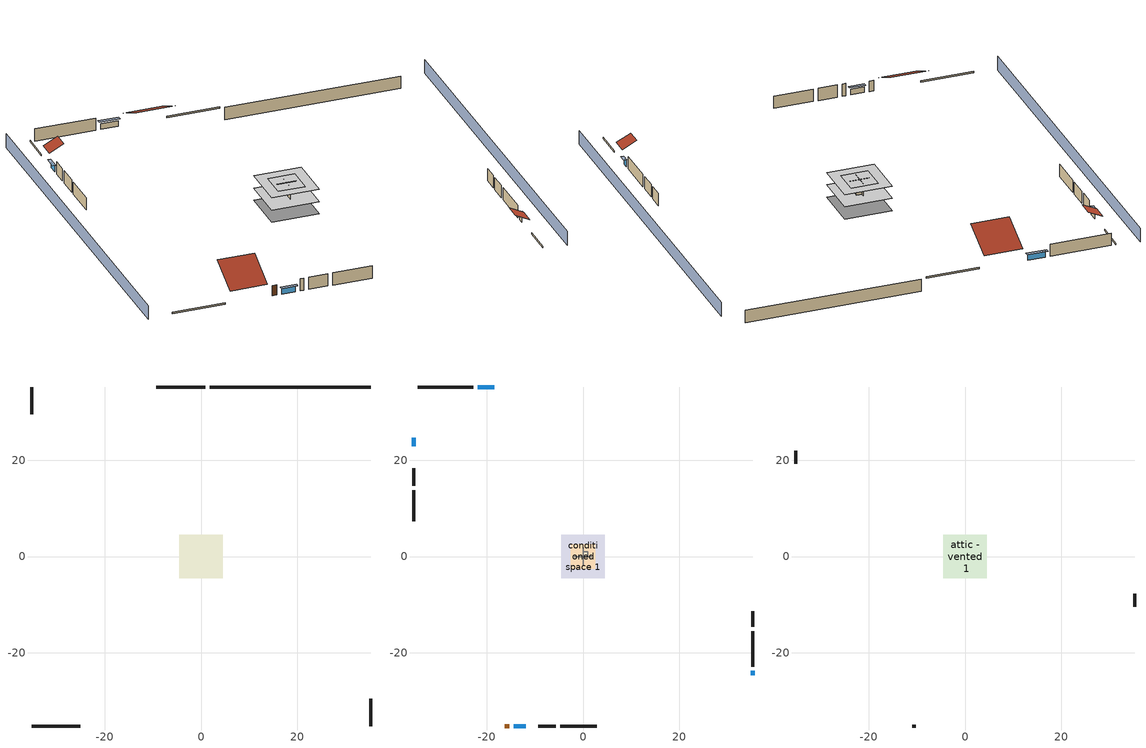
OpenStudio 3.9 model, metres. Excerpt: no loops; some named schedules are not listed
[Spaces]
basement - unconditioned 1
 floor foundation (Slab2 construction): -4.52,-4.52 -4.52,4.52 4.52,4.52 4.52,-4.52 z-2.13
 wall outside (RimJoist1 construction): 0.84,35.18 -9.25,35.18 z0.3:0.61
 wall outside (RimJoist2 construction): 35.18,-35.18 35.18,-29.57 z0.3:0.61
 wall outside (RimJoist3 construction): -35.18,-35.18 -25.09,-35.18 z0.3:0.61
 wall outside (RimJoist4 construction): -35.18,35.18 -35.18,29.57 z0.3:0.61
 wall foundation (FoundationWall1 construction): 35.18,35.18 1.77,35.18 z-2.13:0.3
garage 1
 floor foundation (Slab1 construction): -2.59,-2.59 -2.59,2.59 2.59,2.59 2.59,-2.59 z0
 wall outside (Wall1 construction): 35.18,-22.83 35.18,-15.52 z0.3:2.74
 wall outside (Wall2 construction): -9.29,-35.18 -5.63,-35.18 z0.3:2.74
 wall outside (Wall12 construction): -35.18,18.29 -35.18,14.63 z0.3:2.74
 wall to conditioned space 1 (Wall5 construction Reversed): 1.83,0 -1.83,0 z0.3:2.74
 wall to conditioned space 1 (Wall6 construction Reversed): 0,1.83 0,-1.83 z0.3:2.74
conditioned space 1
 floor to basement - unconditioned 1 (Floor2 construction): -4.52,-4.52 -4.52,4.52 4.52,4.52 4.52,-4.52 z0.3
 wall outside (Wall3 construction): -22.73,35.18 -34.25,35.18 z0.3:2.74
 wall outside (Wall4 construction): 35.18,-14.59 35.18,-11.41 z0.3:2.74
 wall outside (Wall7 construction): -4.71,-35.18 2.83,-35.18 z0.3:2.74
 wall outside (Wall8 construction): -35.18,13.71 -35.18,7.3 z0.3:2.74
 wall outside (AdiabaticWallConstruction): -18.4,35.18 -21.8,35.18 z0.3:1.43; 35.18,-24.65 35.18,-23.76 / -35.18,24.65 -35.18,22.86 z0.3:1.49; -14.35,-35.18 -11.84,-35.18 z0.3:1.4
 wall outside (AdiabaticWallConstruction 1): -16.19,-35.18 -15.28,-35.18 z0.3:2.34
 window (WindowConstruction): -18.4,35.18 -21.8,35.18 z0.3:1.43
 window (WindowConstruction 1): 35.18,-24.65 35.18,-23.76 z0.3:1.49
 window (WindowConstruction 2): -14.35,-35.18 -11.84,-35.18 z0.3:1.4
 window (WindowConstruction 3): -35.18,24.65 -35.18,22.86 z0.3:1.49
 door (Door): -16.19,-35.18 -15.28,-35.18 z0.3:2.34
furnace airloop ret air space
 floor adiabatic (AdiabaticConst): 0,0 0,1 1,1 1,0 z0
 wall adiabatic (AdiabaticConst): 0,1 0,0 1,0 1,1 0,1 z0:1
 ceiling adiabatic (AdiabaticConst): 1,0 1,1 0,1 0,0 z1
attic - vented 1
 floor to garage 1 (Floor1 construction): -2.59,-2.59 -2.59,2.59 2.59,2.59 2.59,-2.59 z2.74
 floor to conditioned space 1 (Floor3 construction Reversed): -4.52,-4.52 -4.52,4.52 4.52,4.52 4.52,-4.52 z2.74
 wall outside (Wall9 construction): 35.18,-10.48 35.18,-7.77 z0.3:2.74
 wall outside (Wall10 construction): -35.18,21.93 -35.18,19.22 z0.3:2.74
 wall outside (Wall11 construction): -10.91,-35.18 -10.22,-35.18 z0.3:2.74
 roof outside (Roof1 construction): -17.47,35.18,2.74 -17.47,28.65,6.01 -10.18,28.65,6.01 -10.18,35.18,2.74
 roof outside (Roof2 construction): 35.18,-25.58,2.74 32.44,-25.58,4.11 32.44,-28.64,4.11 35.18,-28.64,2.74
 roof outside (Roof3 construction): -35.18,25.58,2.74 -32.44,25.58,4.11 -32.44,28.64,4.11 -35.18,28.64,2.74
 roof outside (Roof4 construction): -17.12,-35.18,2.74 -17.12,-28.88,5.89 -24.16,-28.88,5.89 -24.16,-35.18,2.74
shading: -39.75,35.18 -39.75,-35.18 / 39.75,-35.18 39.75,35.18 z0:2.74; -22.1,35.18 -18.1,35.18 -18.1,35.79 -22.1,35.79 z1.74; 35.18,-23.46 35.18,-24.96 35.79,-24.96 35.79,-23.46 z1.8; -11.53,-35.18 -14.66,-35.18 -14.66,-35.79 -11.53,-35.79 z1.71; -35.18,22.56 -35.18,24.96 -35.79,24.96 -35.79,22.56 z1.8
[Site]
Portland Intl Arpt_OR: Latitude {deg}=45.59; Longitude {deg}=-122.6; Time Zone {hr}=-8; Elevation {m}=33; Terrain=Suburbs; Keep Site Location Information=Yes
[Site:GroundTemperature:Shallow]
10.2558, 8.96328, 8.85977, 9.47314, 11.9355, 14.3863, 16.5111, 17.8571, 17.9714, 16.8767, 14.8061, 12.4304
[Site:WaterMainsTemperature]
Calculation Method=Schedule; Temperature Schedule=mains temperature schedule
[Building]
Building 1
[Material] Roughness=Rough
Name | Thickness {m} | Conductivity {W/m-K} | Density {kg/m3} | Specific Heat {J/kg-K} | Thermal Absorptance | Solar Absorptance | Visible Absorptance
asphalt or fiberglass shingles | 0.00635 | 0.162714 | 1121.4 | 1465.45 | 0.9 | 0.85 | 0.85
roof rigid ins | 0.00281632 | 0.029427 | 32.04 | 1214.23 | 0.9 | 0.7 | 0.7
osb sheathing 0.5 in. | 0.0127 | 0.115458 | 512.64 | 1214.23 | 0.9 | 0.6 | 0.6
wood siding | 0.0254 | 0.102417 | 544.68 | 1172.36 | 0.9 | 0.85 | 0.85
osb sheathing 0.5 in. 1 | 0.0127 | 0.115458 | 512.64 | 1214.23 | 0.9 | 0.7 | 0.7
wall stud and cavity | 0.1397 | 0.727959 | 139.0536 | 1170.24 | 0.9 | 0.6 | 0.6
wall stud and cavity 1 | 0.1397 | 0.550994 | 139.0536 | 1170.24 | 0.9 | 0.7 | 0.7
gypsum board | 0.0127 | 0.160291 | 801 | 837.4 | 0.9 | 0.6 | 0.6
osb sheathing 0.5 in. 2; osb sheathing 0.5 in. 3 | 0.0127 | 0.115458 | 512.64 | 1214.23
wall stud and cavity 2 | 0.1397 | 0.335416 | 139.0536 | 1170.24 | 0.9 | 0.7 | 0.7
rim joist stud and cavity | 0.0508 | 0.178688 | 50.32683 | 1063.81 | 0.9 | 0.6 | 0.6
ceiling stud and cavity | 0.1397 | 1.39189 | 65.682 | 1177.47 | 0.9 | 0.7 | 0.7
floor stud and cavity | 0.1397 | 0.923637 | 92.3553 | 1139.71 | 0.9 | 0.7 | 0.7
osb sheathing 0.75 in. | 0.01905 | 0.115458 | 512.64 | 1214.23 | 0.9 | 0.7 | 0.7
floor covering | 0.0127 | 0.0433444 | 54.468 | 1339.84 | 0.9 | 0.6 | 0.6
ceiling loosefill ins | 0.0846667 | 0.0480833 | 16.02 | 1046.75 | 0.9 | 0.7 | 0.7
ceiling stud and cavity 1 | 0.1397 | 0.302811 | 65.682 | 1177.47 | 0.9 | 0.7 | 0.7
concrete 4.0 in. | 0.1016 | 1.803125 | 2242.8 | 837.4 | 0.9 | 0.7 | 0.7
concrete 8.0 in. | 0.2032 | 1.803125 | 2242.8 | 837.4 | 0.9 | 0.7 | 0.7
wood siding 1; wood siding 2 | 0.0254 | 0.102417 | 544.68 | 1172.36
wall rigid ins | 0.512978 | 0.029427 | 32.04 | 1214.23 | 0.9 | 0.7 | 0.7
wall stud and cavity 3 | 0.0889 | 0.380278 | 52.3479 | 1209.89 | 0.9 | 0.7 | 0.7
door material | 0.04445 | 0.0612267 | 512.64 | 1214.23 | 0.9 | 0.7 | 0.7
wall stud and cavity 4 | 0.0889 | 0.391764 | 83.0341 | 1211.67 | 0.9 | 0.7 | 0.7
furniture material conditioned space 1; furniture material garage 1; furniture material basement - unconditioned 1 | 0.1524 | 0.115458 | 640.8 | 1214.23 | 0.9 | 0.6 | 0.6
[Construction]
Roof1 construction; Roof2 construction; Roof3 construction; Roof4 construction: asphalt or fiberglass shingles, roof rigid ins, osb sheathing 0.5 in.
Wall1 construction; Wall2 construction: wood siding, osb sheathing 0.5 in. 1, wall stud and cavity
Wall3 construction; Wall4 construction: wood siding, osb sheathing 0.5 in. 1, wall stud and cavity 1, gypsum board
Wall5 construction Reversed: gypsum board, wall stud and cavity 2, osb sheathing 0.5 in. 2
Wall6 construction Reversed: gypsum board, wall stud and cavity 2, osb sheathing 0.5 in. 3
Wall7 construction; Wall8 construction: wood siding, osb sheathing 0.5 in. 2, wall stud and cavity 1, gypsum board
Wall9 construction; Wall10 construction; Wall11 construction; Wall12 construction: wood siding, osb sheathing 0.5 in. 2, wall stud and cavity
RimJoist1 construction; RimJoist2 construction; RimJoist3 construction; RimJoist4 construction: wood siding, rim joist stud and cavity
Floor1 construction: ceiling stud and cavity
Floor2 construction: floor stud and cavity, osb sheathing 0.75 in., floor covering
Floor3 construction Reversed: gypsum board, ceiling stud and cavity 1, ceiling loosefill ins
Slab1 construction; Slab2 construction: concrete 4.0 in.
FoundationWall1 construction: concrete 8.0 in.
WindowConstruction; WindowConstruction 1; WindowConstruction 2; WindowConstruction 3: WindowMaterial
AdiabaticWallConstruction: wood siding 1, wall rigid ins, wall stud and cavity 3, gypsum board
Door: door material
AdiabaticWallConstruction 1: wood siding 2, wall rigid ins, wall stud and cavity 3, gypsum board
PartitionWallConstruction: gypsum board, wall stud and cavity 4, gypsum board
furniture construction conditioned space 1: furniture material conditioned space 1
furniture construction garage 1: furniture material garage 1
furniture construction basement - unconditioned 1: furniture material basement - unconditioned 1
AdiabaticConst: Adiabatic
[WindowMaterial:SimpleGlazingSystem]
WindowMaterial: U-Factor {W/m2-K}=2.66866; Solar Heat Gain Coefficient=0.54
[Material:NoMass]
Adiabatic: Roughness=Rough; Thermal Resistance {m2-K/W}=176.1
[ThermalZone] Multiplier=1; Use Ideal Air Loads=No
Name | Volume {m3} | Thermostat
conditioned space | 199.577 | conditioned space temperature setpoint
attic - vented | 84.3588
garage | 65.242
basement - unconditioned | 199.577
furnace airloop ret air zone | 1
[Sizing:Zone] Zone Cooling Design Supply Air Temperature Input Method=SupplyAirTemperature; Zone Cooling Design Supply Air Temperature {C}=14; Zone Cooling Design Supply Air Temperature Difference {deltaC}=11.11; Zone Heating Design Supply Air Temperature Input Method=SupplyAirTemperature; Zone Heating Design Supply Air Temperature {C}=40; Zone Heating Design Supply Air Temperature Difference {deltaC}=11.11; Zone Cooling Design Supply Air Humidity Ratio {kg-H2O/kg-air}=0.0085; Zone Heating Design Supply Air Humidity Ratio {kg-H2O/kg-air}=0.008; Cooling Design Air Flow Method=DesignDay; Heating Design Air Flow Method=DesignDay; Account for Dedicated Outdoor Air System=No; Dedicated Outdoor Air System Control Strategy=NeutralSupplyAir; Dedicated Outdoor Air Low Setpoint Temperature for Design {C}=autosize; Dedicated Outdoor Air High Setpoint Temperature for Design {C}=autosize; Zone Load Sizing Method=Sensible Load Only No Latent Load; Zone Latent Cooling Design Supply Air Humidity Ratio Input Method=HumidityRatioDifference; Zone Cooling Design Supply Air Humidity Ratio Difference {kgWater/kgDryAir}=0.005; Zone Latent Heating Design Supply Air Humidity Ratio Input Method=HumidityRatioDifference; Zone Humidification Design Supply Air Humidity Ratio Difference {kgWater/kgDryAir}=0.005; Sizing Option=Coincident
attic - vented; garage; basement - unconditioned; furnace airloop ret air zone
[Space]
Name | Thermal Zone | Volume {m3}
conditioned space 1 | conditioned space | 199.577
attic - vented 1 | attic - vented | 84.3588
garage 1 | garage | 65.242
basement - unconditioned 1 | basement - unconditioned | 199.577
furnace airloop ret air space | furnace airloop ret air zone
[ThermostatSetpoint:DualSetpoint]
conditioned space temperature setpoint: Heating Setpoint Temperature Schedule=heating setpoint; Cooling Setpoint Temperature Schedule=cooling setpoint; Temperature Difference Between Cutout And Setpoint {deltaC}=0
[Foundation:Kiva] Wall Depth Below Slab {m}=0.2032
Name | Initial Indoor Air Temperature {C} | Wall Height Above Grade {m}
Foundation Kiva 1 | 13.4258 | 0.1016
Foundation Kiva 2 | 9.52053 | 0.3048
[Foundation:Kiva:Settings]
Soil Conductivity {W/m-K}=1.3848; Soil Density {kg/m3}=1842.3; Soil Specific Heat {J/kg-K}=418.7; Ground Solar Absorptivity=0.9; Ground Thermal Absorptivity=0.9; Ground Surface Roughness {m}=0.03; Far-Field Width {m}=40; Deep-Ground Boundary Condition=ZeroFlux; Deep-Ground Depth {m}=40; Minimum Cell Dimension {m}=0.2; Maximum Cell Growth Coefficient=3; Simulation Timestep=Timestep
[SurfaceProperty:ExposedFoundationPerimeter] Exposed Perimeter Calculation Method=TotalExposedPerimeter
Name | Total Exposed Perimeter {m}
Slab1 | 14.6304
Slab2 | 33.40608
[SurfaceProperty:IncidentSolarMultiplier] Incident Solar Multiplier=1; Incident Solar Multiplier Schedule=trans schedule winter=0.85 summer=0.7
Window1; Window2; Window3; Window4
[InternalMass:Definition] Design Level Calculation Method=SurfaceArea
Name | Construction | Surface Area {m2}
partition wall mass | PartitionWallConstruction | 81.84758
furniture mass conditioned space 1 | furniture construction conditioned space 1 | 32.73903
furniture mass garage 1 | furniture construction garage 1 | 2.67561
furniture mass basement - unconditioned 1 | furniture construction basement - unconditioned 1 | 32.73903
[InternalMass] Multiplier=1
Name | Internal Mass Definition | Space or SpaceType
partition wall mass | partition wall mass | conditioned space 1
furniture mass conditioned space 1 | furniture mass conditioned space 1 | conditioned space 1
furniture mass garage 1 | furniture mass garage 1 | garage 1
furniture mass basement - unconditioned 1 | furniture mass basement - unconditioned 1 | basement - unconditioned 1
[EnergyManagementSystem:Sensor]
Name | Output Variable or Output Meter Index Key | Output Variable or Output Meter
water_heater_amb_temp | basement - unconditioned | Zone Mean Air Temperature
water_heater_amb_rh | basement - unconditioned | Zone Air Relative Humidity
water_heater_T_set | water heater setpoint | Schedule Value
out_pb_s |  | Site Outdoor Air Barometric Pressure
out_wt_s |  | Site Outdoor Air Humidity Ratio
site_vw_s |  | Site Wind Speed
cool_season | cooling season schedule | Schedule Value
furnace_airloop_AH_MFR_s | Node 7 | System Node Mass Flow Rate
furnace_airloop_AH_VFR_s | Node 7 | System Node Current Density Volume Flow Rate
furnace_airloop_AH_Tout_s | Node 7 | System Node Temperature
furnace_airloop_AH_Wout_s | Node 7 | System Node Humidity Ratio
furnace_airloop_RA_T_s | Node 10 | System Node Temperature
furnace_airloop_Ra_W_s | Node 10 | System Node Humidity Ratio
furnace_airloop_0_DZ_T_s | basement - unconditioned | Zone Air Temperature
furnace_airloop_0_DZ_W_s | basement - unconditioned | Zone Mean Air Humidity Ratio
natural_vent_s | natural vent schedule | Schedule Value
htg_sp_s | heating setpoint | Schedule Value
clg_sp_s | cooling setpoint | Schedule Value
mech_vent_range_fan_0_sch_s | mech vent range fan 0 schedule | Schedule Value
mech_vent_bath_fan_0_sch_s | mech vent bath fan 0 schedule | Schedule Value
clothes_dryer_exhaust_0_sch_s | clothes_dryer | Schedule Value
htg_load_cond |  | Heating:EnergyTransfer:Zone:CONDITIONED SPACE
clg_load_cond |  | Cooling:EnergyTransfer:Zone:CONDITIONED SPACE
htg_load_duct |  | Heating:EnergyTransfer:Zone:FURNACE AIRLOOP RET AIR ZONE
clg_load_duct |  | Cooling:EnergyTransfer:Zone:FURNACE AIRLOOP RET AIR ZONE
s_conv | Floor2 | Surface Inside Face Convection Heat Gain Energy
s_ig | Floor2 | Surface Inside Face Internal Gains Radiation Heat Gain Energy
s_sol | Floor2 | Surface Inside Face Solar Radiation Heat Gain Energy
s_lgt | Floor2 | Surface Inside Face Lights Radiation Heat Gain Energy
s_surf | Floor2 | Surface Inside Face Net Surface Thermal Radiation Heat Gain Energy
s_conv_1 | Floor3 | Surface Inside Face Convection Heat Gain Energy
s_ig_1 | Floor3 | Surface Inside Face Internal Gains Radiation Heat Gain Energy
s_sol_1 | Floor3 | Surface Inside Face Solar Radiation Heat Gain Energy
s_lgt_1 | Floor3 | Surface Inside Face Lights Radiation Heat Gain Energy
s_surf_1 | Floor3 | Surface Inside Face Net Surface Thermal Radiation Heat Gain Energy
ss_sol | Door1 | Surface Inside Face Solar Radiation Heat Gain Energy
ss_lgt | Door1 | Surface Inside Face Lights Radiation Heat Gain Energy
ss_conv | Door1 | Surface Inside Face Convection Heat Gain Energy
ss_ig | Door1 | Surface Inside Face Internal Gains Radiation Heat Gain Energy
ss_surf | Door1 | Surface Inside Face Net Surface Thermal Radiation Heat Gain Energy
ss_conv_1 | Window1 | Surface Inside Face Convection Heat Gain Energy
ss_ig_1 | Window1 | Surface Inside Face Internal Gains Radiation Heat Gain Energy
ss_surf_1 | Window1 | Surface Inside Face Net Surface Thermal Radiation Heat Gain Energy
ss_trans_in | Window1 | Surface Window Transmitted Solar Radiation Rate
ss_back_out | Window1 | Surface Window Shortwave from Zone Back Out Window Heat Transfer Rate
ss_trans_out | Window1 | Surface Inside Face Initial Transmitted Diffuse Transmitted Out Window Solar Radiation Rate
ss_conv_2 | Window2 | Surface Inside Face Convection Heat Gain Energy
ss_ig_2 | Window2 | Surface Inside Face Internal Gains Radiation Heat Gain Energy
ss_surf_2 | Window2 | Surface Inside Face Net Surface Thermal Radiation Heat Gain Energy
ss_trans_in_1 | Window2 | Surface Window Transmitted Solar Radiation Rate
ss_back_out_1 | Window2 | Surface Window Shortwave from Zone Back Out Window Heat Transfer Rate
ss_trans_out_1 | Window2 | Surface Inside Face Initial Transmitted Diffuse Transmitted Out Window Solar Radiation Rate
ss_conv_3 | Window3 | Surface Inside Face Convection Heat Gain Energy
ss_ig_3 | Window3 | Surface Inside Face Internal Gains Radiation Heat Gain Energy
ss_surf_3 | Window3 | Surface Inside Face Net Surface Thermal Radiation Heat Gain Energy
ss_trans_in_2 | Window3 | Surface Window Transmitted Solar Radiation Rate
ss_back_out_2 | Window3 | Surface Window Shortwave from Zone Back Out Window Heat Transfer Rate
ss_trans_out_2 | Window3 | Surface Inside Face Initial Transmitted Diffuse Transmitted Out Window Solar Radiation Rate
ss_conv_4 | Window4 | Surface Inside Face Convection Heat Gain Energy
ss_ig_4 | Window4 | Surface Inside Face Internal Gains Radiation Heat Gain Energy
ss_surf_4 | Window4 | Surface Inside Face Net Surface Thermal Radiation Heat Gain Energy
ss_trans_in_3 | Window4 | Surface Window Transmitted Solar Radiation Rate
ss_back_out_3 | Window4 | Surface Window Shortwave from Zone Back Out Window Heat Transfer Rate
ss_trans_out_3 | Window4 | Surface Inside Face Initial Transmitted Diffuse Transmitted Out Window Solar Radiation Rate
s_conv_2 | Wall3 | Surface Inside Face Convection Heat Gain Energy
s_ig_2 | Wall3 | Surface Inside Face Internal Gains Radiation Heat Gain Energy
s_sol_2 | Wall3 | Surface Inside Face Solar Radiation Heat Gain Energy
[OtherEquipment:Definition] Design Level Calculation Method=EquipmentLevel
Name | Design Level {W} | Fraction Latent | Fraction Radiant | Fraction Lost
water heater sens; furnace airloop_0 SupSensLkToCond; furnace airloop_0 SupCondToLv; furnace airloop_0 RetCondToRP; furnace airloop_0 RetSensLkToRP; furnace airloop_0 SupCondToDZ; furnace airloop_0 RetCondToDZ; furnace airloop_0 SupSensLkToDZ; mech vent house fan sensible load | 0 | 0 | 0 | 0
water heater lat; furnace airloop_0 SupLatLkToCond; furnace airloop_0 RetLatLkToRP; furnace airloop_0 SupLatLkToDZ; mech vent house fan latent load | 0 | 1 | 0 | 0
water heater energy adjustment1 | 0.01 | 0 | 0 | 1
clothes dryer 2 | 0 | 0.015 | 0.081 | 0.85
cooking range 2 | 0 | 0.08 | 0.432 | 0.2
general water use sensible | -61.6891 | 0 | 0.6 | 0
general water use latent | 62.594 | 1 | 0 | 0
[OtherEquipment]
Name | Other Equipment Definition | Space or SpaceType | Schedule | Fuel Type
water heater sens | water heater sens | basement - unconditioned 1 | Always On Discrete
water heater lat | water heater lat | basement - unconditioned 1 | Always On Discrete
water heater energy adjustment1 | water heater energy adjustment1 | basement - unconditioned 1 | Always On Discrete | Electricity
clothes dryer 1 | clothes dryer 2 | conditioned space 1 | clothes_dryer | Electricity
cooking range 1 | cooking range 2 | conditioned space 1 | cooking_range | Electricity
general water use sensible | general water use sensible | conditioned space 1 | general water use schedule
general water use latent | general water use latent | conditioned space 1 | general water use schedule
furnace airloop_0 SupSensLkToCond | furnace airloop_0 SupSensLkToCond | conditioned space 1 | Always On Discrete
furnace airloop_0 SupLatLkToCond | furnace airloop_0 SupLatLkToCond | conditioned space 1 | Always On Discrete
furnace airloop_0 SupCondToLv | furnace airloop_0 SupCondToLv | conditioned space 1 | Always On Discrete
furnace airloop_0 RetCondToRP | furnace airloop_0 RetCondToRP | furnace airloop ret air space | Always On Discrete
furnace airloop_0 RetSensLkToRP | furnace airloop_0 RetSensLkToRP | furnace airloop ret air space | Always On Discrete
furnace airloop_0 RetLatLkToRP | furnace airloop_0 RetLatLkToRP | furnace airloop ret air space | Always On Discrete
furnace airloop_0 SupCondToDZ | furnace airloop_0 SupCondToDZ | basement - unconditioned 1 | Always On Discrete
furnace airloop_0 RetCondToDZ | furnace airloop_0 RetCondToDZ | basement - unconditioned 1 | Always On Discrete
furnace airloop_0 SupSensLkToDZ | furnace airloop_0 SupSensLkToDZ | basement - unconditioned 1 | Always On Discrete
furnace airloop_0 SupLatLkToDZ | furnace airloop_0 SupLatLkToDZ | basement - unconditioned 1 | Always On Discrete
mech vent house fan sensible load | mech vent house fan sensible load | conditioned space 1 | Always On Discrete
mech vent house fan latent load | mech vent house fan latent load | conditioned space 1 | Always On Discrete
[ElectricEquipment:Definition] Design Level Calculation Method=EquipmentLevel
Name | Design Level {W} | Fraction Latent | Fraction Radiant | Fraction Lost
clothes washer | 166.503 | 0.03 | 0.162 | 0.7
clothes dryer | 6154.14 | 0.015 | 0.081 | 0.85
dishwasher | 330.55 | 0.3 | 0.18 | 0.4
fridge | 46.9578 | 0 | 0.6 | 0
freezer | 194.914 | 0 | 0.6 | 0
cooking range | 2082.97 | 0.08 | 0.432 | 0.2
misc tv | 217.106 | 0 | 0.6 | 0
misc plug loads | 158.781 | 0.021 | 0.558 | 0.049
whole house fan; mech vent house fan | 0 | 0 | 0 | 1
mech vent house fan cfis | 0 | 0 | 0 | 0
mech vent range fan 0; mech vent bath fan 0 | 30 | 0 | 0 | 1
[ElectricEquipment]
Name | Electric Equipment Definition | Space or SpaceType | Schedule
clothes washer | clothes washer | conditioned space 1 | clothes_washer
clothes dryer | clothes dryer | conditioned space 1 | clothes_dryer
dishwasher | dishwasher | conditioned space 1 | dishwasher
fridge | fridge | conditioned space 1 | fridge schedule
freezer | freezer | garage 1 | freezer schedule
cooking range | cooking range | conditioned space 1 | cooking_range
misc tv | misc tv | conditioned space 1 | plug_loads_tv
misc plug loads | misc plug loads | conditioned space 1 | plug_loads_other
whole house fan | whole house fan | conditioned space 1 | Always On Discrete
mech vent house fan | mech vent house fan | conditioned space 1 | mech vent house fan schedule
mech vent house fan cfis | mech vent house fan cfis | conditioned space 1 | mech vent house fan cfis schedule
mech vent range fan 0 | mech vent range fan 0 | conditioned space 1 | mech vent range fan 0 schedule
mech vent bath fan 0 | mech vent bath fan 0 | conditioned space 1 | mech vent bath fan 0 schedule
[WaterUse:Equipment:Definition]
Name | Peak Flow Rate {m3/s}
clothes washer | 8.9002e-06
dishwasher | 5.24187e-06
[Lights:Definition] Design Level Calculation Method=LightingLevel; Fraction Radiant=0.6; Fraction Visible=0.2; Return Air Fraction=0
Name | Lighting Level {W}
interior lighting | 162.407
garage lighting | 8.90227
[Lights] Fraction Replaceable=1
Name | Lights Definition | Space or SpaceType | Schedule
interior lighting | interior lighting | conditioned space 1 | lighting_interior
garage lighting | garage lighting | garage 1 | lighting_garage
[Exterior:Lights:Definition]
exterior lighting: Design Level {W}=5.52521
[Exterior:Lights]
exterior lighting: Exterior Lights Definition=exterior lighting; Schedule=exterior lighting schedule
[People:Definition]
occupants: Number of People Calculation Method=People; Number of People {people}=3; Fraction Radiant=0.314171; Sensible Heat Fraction=0.56303; Carbon Dioxide Generation Rate {m3/s-W}=0; Enable ASHRAE 55 Comfort Warnings=No; Mean Radiant Temperature Calculation Type=EnclosureAveraged
[People]
occupants: People Definition=occupants; Space or SpaceType=conditioned space 1; Number of People Schedule=occupants; Activity Level Schedule=occupants activity schedule; Multiplier=1
[ZoneMixing] Schedule=Always On Continuous; Design Flow Rate Calculation Method=Flow/Zone; Design Flow Rate {m3/s}=0
Name | Zone or Space | Source Zone or Space
furnace airloop_0 ZoneMixDZToCond mix | conditioned space | basement - unconditioned
furnace airloop_0 ZoneMixCondToDZ mix | basement - unconditioned | conditioned space
whole house fan mix | attic - vented | conditioned space
[SpaceInfiltration:DesignFlowRate] Schedule=Always On Discrete
Name | Space or SpaceType | Design Flow Rate Calculation Method | Design Flow Rate {m3/s} | Air Changes per Hour {1/hr} | Constant Term Coefficient | Temperature Term Coefficient | Velocity Term Coefficient | Velocity Squared Term Coefficient
natural vent flow; whole house fan flow; infil flow | conditioned space 1 | Flow/Space | 0
infil basement - unconditioned 1 | basement - unconditioned 1 | AirChanges/Hour |  | 0.1 | 1 | 0 | 0 | 0
basement_unconditioned 1 duct leakage imbalance infil flow | basement - unconditioned 1 | Flow/Space | 0
[SpaceInfiltration:EffectiveLeakageArea] Schedule=Always On Discrete
Name | Space or SpaceType | Effective Air Leakage Area {cm2} | Stack Coefficient | Wind Coefficient
infil garage 1 | garage 1 | 339.796 | 0.000129147 | 4.64657e-05
infil attic - vented 1 | attic - vented 1 | 3619.76 | 0.000162043 | 3.52519e-05
